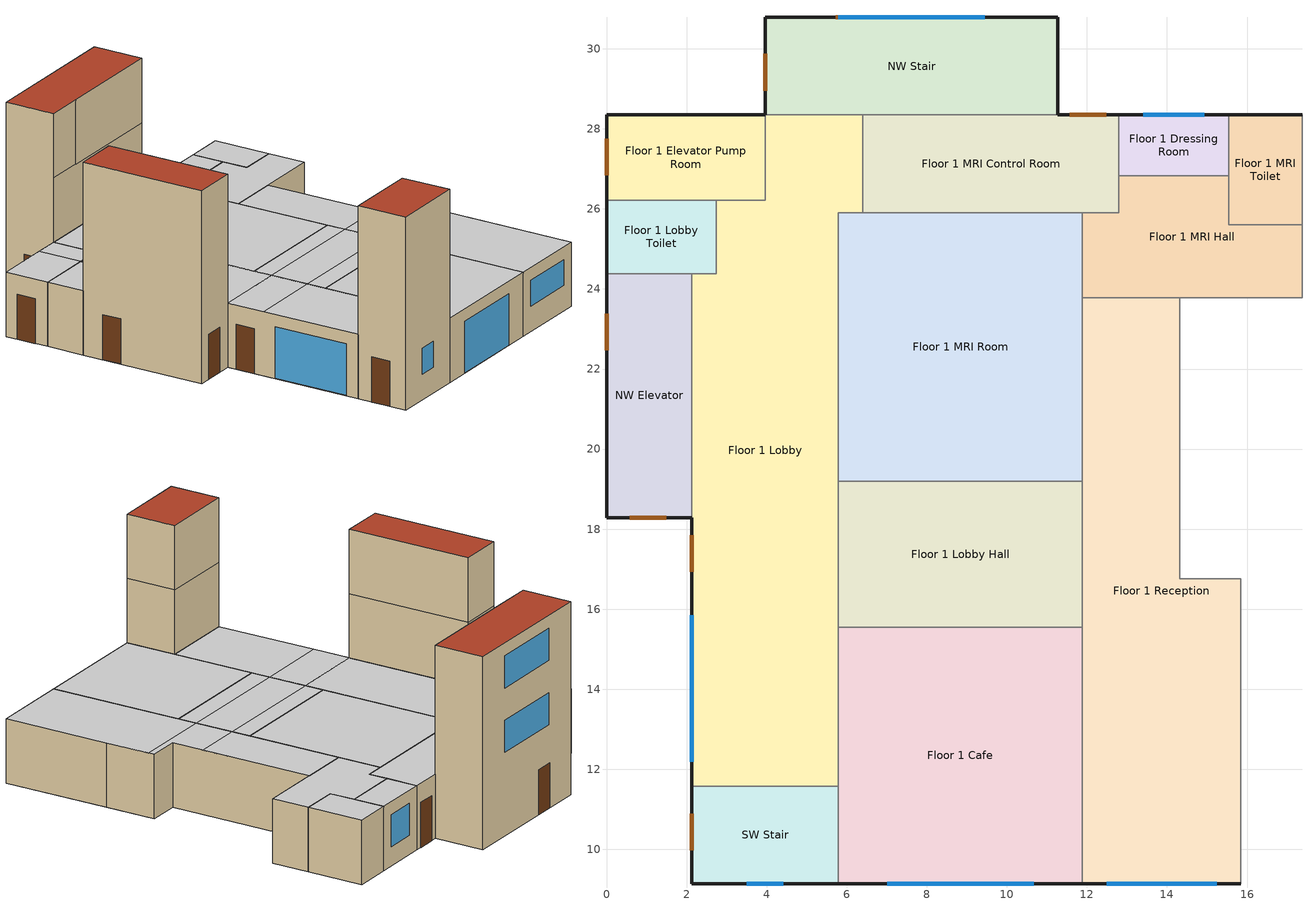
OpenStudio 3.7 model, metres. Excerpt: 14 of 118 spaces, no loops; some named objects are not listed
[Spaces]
Floor 1 Lobby
 floor ground (Foundation F 126 Perim 671 Area 5779): 6.4,28.35 6.4,25.91 5.79,25.91 5.79,11.58 2.13,11.58 2.13,24.38 2.74,24.38 2.74,26.21 3.96,26.21 3.96,28.35 z0
 wall outside: 2.13,18.29 2.13,11.58 z0:3.05
 wall to SW Stair: 2.13,11.58 5.79,11.58 z0:3.05
 wall to Floor 1 MRI Room: 5.79,19.2 5.79,25.91 6.4,25.91 z0:3.05
 wall to Floor 1 Elevator Pump Room: 3.96,28.35 3.96,26.21 2.74,26.21 z0:3.05
 wall to Floor 1 Lobby Toilet: 2.74,26.21 2.74,24.38 2.13,24.38 z0:3.05
 wall to Floor 1 MRI Control Room: 6.4,25.91 6.4,28.35 z0:3.05
 wall to Floor 1 Cafe: 5.79,11.58 5.79,15.54 z0:3.05
 wall to Floor 1 Lobby Hall: 5.79,15.54 5.79,19.2 z0:3.05
 wall to NW Stair: 6.4,28.35 3.96,28.35 z0:3.05
 wall to NW Elevator: 2.13,24.38 2.13,18.29 z0:3.05
 window: 2.13,15.85 2.13,12.19 z0.03:2.46
 door: 2.13,17.85 2.13,16.93 z0:2.13
 ceiling to Floor 2 Work Hall: 5.79,16.46 5.79,18.29 2.13,18.29 2.13,16.46 z3.05
 ceiling to Floor 2 Work: 5.79,18.29 5.79,25.91 6.4,25.91 6.4,28.35 3.96,28.35 3.96,26.21 2.74,26.21 2.74,24.38 2.13,24.38 2.13,18.29 z3.05
 ceiling to Floor 2 Reception: 5.79,11.58 5.79,16.46 2.13,16.46 2.13,11.58 z3.05
SW Stair
 floor ground (Foundation F 126 Perim 61 Area 892): 5.79,11.58 5.79,9.14 2.13,9.14 2.13,11.58 z0
 wall outside: 2.13,11.58 2.13,9.14 5.79,9.14 z0:9.14
 wall to Floor 3 Undeveloped 2: 5.79,9.14 5.79,11.58 2.13,11.58 z6.1:9.14
 wall to Floor 1 Cafe: 5.79,9.14 5.79,11.58 z0:3.05
 wall to Floor 2 Reception: 5.79,9.14 5.79,11.58 2.13,11.58 z3.05:6.1
 window: 3.51,9.14 4.42,9.14 z1.22:2.44
 door: 2.13,10.89 2.13,9.97 z0:2.13
 roof outside: 5.79,9.14 5.79,11.58 2.13,11.58 2.13,9.14 z9.14
Floor 1 Lobby Hall
 floor ground (Foundation F 126 Perim 0 Area 223): 11.89,19.2 11.89,15.54 5.79,15.54 5.79,19.2 z0
 wall to Floor 1 MRI Room: 11.89,19.2 5.79,19.2 z0:3.05
 wall to Floor 1 Cafe: 5.79,15.54 11.89,15.54 z0:3.05
 wall to Floor 1 Reception: 11.89,15.54 11.89,19.2 z0:3.05
 ceiling to Floor 2 Work Hall: 11.89,16.46 11.89,18.29 5.79,18.29 5.79,16.46 z3.05
 ceiling to Floor 2 Work: 11.89,18.29 11.89,19.2 5.79,19.2 5.79,18.29 z3.05
 ceiling to Floor 2 Reception: 11.89,15.54 11.89,16.46 5.79,16.46 5.79,15.54 z3.05
Floor 1 MRI Hall
 floor ground (Foundation F 126 Perim 0 Area 1366): 15.54,26.82 15.54,25.6 17.37,25.6 17.37,23.77 11.89,23.77 11.89,25.91 12.8,25.91 12.8,26.82 z0
 wall to Floor 1 MRI Toilet: 17.37,25.6 15.54,25.6 15.54,26.82 z0:3.05
 wall to Floor 1 Dressing Room: 15.54,26.82 12.8,26.82 z0:3.05
 wall to Floor 1 Office: 14.33,23.77 17.37,23.77 z0:3.05
 wall to Floor 1 MRI Room: 11.89,25.91 11.89,23.77 z0:3.05
 wall to Floor 1 MRI Control Room: 12.8,26.82 12.8,25.91 11.89,25.91 z0:3.05
 wall to Floor 1 Reception: 11.89,23.77 14.33,23.77 z0:3.05
 wall to Floor 1 Procedure Room: 17.37,23.77 17.37,25.6 z0:3.05
 ceiling to Floor 2 Work: 17.37,23.77 17.37,25.6 15.54,25.6 15.54,26.82 12.8,26.82 12.8,25.91 11.89,25.91 11.89,23.77 z3.05
NW Elevator
 floor ground (Foundation F 126 Perim 823 Area 1301): 2.13,24.38 2.13,18.29 0,18.29 0,24.38 z0
 wall outside: 0,24.38 0,18.29 2.13,18.29 z0:9.14
 wall to Floor 3 Office Toilet: 2.13,24.38 0,24.38 z6.1:9.14
 wall to Floor 1 Lobby Toilet: 2.13,24.38 0,24.38 z0:3.05
 wall to Floor 3 Elevator Hall: 2.13,18.29 2.13,24.38 z6.1:9.14
 wall to Floor 2 Work Toilet: 2.13,24.38 0,24.38 z3.05:6.1
 wall to Floor 2 Work: 2.13,18.29 2.13,24.38 z3.05:6.1
 door: 0.58,18.29 1.5,18.29 / 0,23.38 0,22.47 z0:2.13
 roof outside: 2.13,18.29 2.13,24.38 0,24.38 0,18.29 z9.14
Floor 1 Reception
 floor ground (Foundation F 126 Perim 396 Area 4729): 14.33,23.77 14.33,16.76 15.85,16.76 15.85,9.14 11.89,9.14 11.89,23.77 z0
 wall outside: 11.89,9.14 15.85,9.14 z0:3.05
 wall to Floor 1 Cafe: 11.89,15.54 11.89,9.14 z0:3.05
 wall to Floor 1 Reception Hall: 15.85,14.33 15.85,16.76 z0:3.05
 wall to Floor 1 Office: 15.85,16.76 14.33,16.76 14.33,23.77 z0:3.05
 wall to Floor 1 MRI Room: 11.89,23.77 11.89,19.2 z0:3.05
 wall to Floor 1 Scheduling: 15.85,9.14 15.85,14.33 z0:3.05
 window: 12.5,9.14 15.24,9.14 z1.22:2.44
 ceiling to Floor 2 Work Hall: 15.85,16.46 15.85,16.76 14.33,16.76 14.33,18.29 11.89,18.29 11.89,16.46 z3.05
 ceiling to Floor 2 Reception: 15.85,9.14 15.85,16.46 11.89,16.46 11.89,9.14 z3.05
 ceiling to Floor 2 Work: 14.33,18.29 14.33,23.77 11.89,23.77 11.89,18.29 z3.05
NW Stair
 floor ground (Foundation F 126 Perim 1219 Area 1784): 11.28,30.78 11.28,28.35 3.96,28.35 3.96,30.78 z0
 wall outside: 11.28,28.35 11.28,30.78 3.96,30.78 3.96,28.35 z0:9.14
 wall to Floor 3 Office: 5.79,28.35 11.28,28.35 z6.1:9.14
 wall to Floor 1 MRI Control Room: 6.4,28.35 11.28,28.35 z0:3.05
 wall to Floor 2 Work: 3.96,28.35 11.28,28.35 z3.05:6.1
 wall to Floor 3 Elevator Hall: 3.96,28.35 5.79,28.35 z6.1:9.14
 window: 9.45,30.78 5.79,30.78 z3.96:5.49; 9.45,30.78 5.79,30.78 z7.01:8.53
 door: 3.96,29.87 3.96,28.96 / 6.64,30.78 5.72,30.78 z0:2.13
 roof outside: 11.28,28.35 11.28,30.78 3.96,30.78 3.96,28.35 z9.14
Floor 1 MRI Room
 floor ground (Foundation F 126 Perim 0 Area 4088): 11.89,25.91 11.89,19.2 5.79,19.2 5.79,25.91 z0
 wall to Floor 1 MRI Control Room: 11.89,25.91 6.4,25.91 z0:3.05
 ceiling to Floor 2 Work: 11.89,19.2 11.89,25.91 5.79,25.91 5.79,19.2 z3.05
Floor 1 Cafe
 floor ground (Foundation F 126 Perim 61 Area 3902): 11.89,15.54 11.89,9.14 5.79,9.14 5.79,15.54 z0
 wall outside: 5.79,9.14 11.89,9.14 z0:3.05
 window: 7.01,9.14 10.67,9.14 z0.03:2.46
 ceiling to Floor 2 Reception: 11.89,9.14 11.89,15.54 5.79,15.54 5.79,9.14 z3.05
Floor 1 Dressing Room
 floor ground (Foundation F 126 Perim 274 Area 418): 15.54,28.35 15.54,26.82 12.8,26.82 12.8,28.35 z0
 wall outside: 15.54,28.35 12.8,28.35 z0:3.05
 wall to Floor 1 MRI Toilet: 15.54,26.82 15.54,28.35 z0:3.05
 wall to Floor 1 MRI Control Room: 12.8,28.35 12.8,26.82 z0:3.05
 window: 14.94,28.35 13.41,28.35 z0.91:2.44
 ceiling to Floor 2 Work: 15.54,26.82 15.54,28.35 12.8,28.35 12.8,26.82 z3.05
Floor 1 Elevator Pump Room
 floor ground (Foundation F 126 Perim 61 Area 845): 3.96,28.35 3.96,26.21 0,26.21 0,28.35 z0
 wall outside: 3.96,28.35 0,28.35 0,26.21 z0:3.05
 wall to Floor 1 Lobby Toilet: 0,26.21 2.74,26.21 z0:3.05
 door: 0,27.76 0,26.84 z0:2.13
 ceiling to Floor 2 Work: 3.96,26.21 3.96,28.35 2.74,28.35 2.74,26.21 z3.05
 ceiling to Floor 2 Janitor: 2.74,26.21 2.74,28.35 0,28.35 0,26.21 z3.05
Floor 1 Lobby Toilet
 floor ground (Foundation F 126 Perim 183 Area 502): 2.74,26.21 2.74,24.38 0,24.38 0,26.21 z0
 wall outside: 0,26.21 0,24.38 z0:3.05
 ceiling to Floor 2 Work Toilet: 2.74,24.38 2.74,26.21 0,26.21 0,24.38 z3.05
Floor 1 MRI Control Room
 floor ground (Foundation F 126 Perim 152 Area 1561): 12.8,28.35 12.8,25.91 6.4,25.91 6.4,28.35 z0
 wall outside: 12.8,28.35 11.28,28.35 z0:3.05
 door: 12.48,28.35 11.57,28.35 z0:2.13
 ceiling to Floor 2 Work: 12.8,25.91 12.8,28.35 6.4,28.35 6.4,25.91 z3.05
Floor 1 MRI Toilet
 floor ground (Foundation F 126 Perim 183 Area 502): 17.37,28.35 17.37,25.6 15.54,25.6 15.54,28.35 z0
 wall outside: 17.37,28.35 15.54,28.35 z0:3.05
 wall to Floor 1 Procedure Room: 17.37,25.6 17.37,28.35 z0:3.05
 ceiling to Floor 2 Work: 17.37,25.6 17.37,28.35 15.54,28.35 15.54,25.6 z3.05
[Site]
Atlanta-Hartsfield Jackson Intl AP_GA_USA: Latitude {deg}=33.63; Longitude {deg}=-84.43; Time Zone {hr}=-5; Elevation {m}=308; Terrain=City
[Building]
-Outpatient-ASHRAE 169-2013-3A created: 2026-01-24 15:13:09 -0500: North Axis {deg}=0; Default Construction Set=90.1-2013 - Outpatient - ASHRAE 169-2013-3A; Standards Number of Stories=3; Standards Number of Above Ground Stories=3; Standards Building Type=Outpatient
[ClimateZones]
Climate Zone Institution Name 1=ASHRAE; Climate Zone Document Name 1=ANSI/ASHRAE Standard 169; Climate Zone Document Year 1=2006; Climate Zone Value 1=3A
[Site:WaterMainsTemperature]
Calculation Method=Correlation; Annual Average Outdoor Air Temperature {C}=16.6; Maximum Difference In Monthly Average Outdoor Air Temperatures {deltaC}=22.5
[SizingPeriod:DesignDay] Barometric Pressure {Pa}=97621; Rain Indicator=No; Snow Indicator=No; Day of Month=21; Daylight Saving Time Indicator=No; Humidity Condition Type=Wetbulb; Dry-Bulb Temperature Range Modifier Type=DefaultMultipliers
Name | Maximum Dry-Bulb Temperature {C} | Daily Dry-Bulb Temperature Range {deltaC} | Wind Speed {m/s} | Wind Direction {deg} | Month | Day Type | Wetbulb or DewPoint at Maximum Dry-Bulb {C} | Solar Model Indicator | ASHRAE Clear Sky Optical Depth for Beam Irradiance | ASHRAE Clear Sky Optical Depth for Diffuse Irradiance | Sky Clearness
Atlanta-Hartsfield.Jackson.Intl.AP_GA_USA Ann Clg .4% Condns DB=>MWB | 34.4 | 9.5 | 4 | 300 | 7 | SummerDesignDay | 23.5 | ASHRAETau | 0.556 | 1.779
Atlanta-Hartsfield.Jackson.Intl.AP_GA_USA Ann Htg 99.6% Condns DB | -6.3 | 0 | 5.3 | 320 | 1 | WinterDesignDay | -6.3 | ASHRAEClearSky |  |  | 0
[Site:GroundTemperature:FCfactorMethod]
January Ground Temperature {C}=16; February Ground Temperature {C}=11.9; March Ground Temperature {C}=7.7; April Ground Temperature {C}=4; May Ground Temperature {C}=7.9; June Ground Temperature {C}=13.8; July Ground Temperature {C}=17.2; August Ground Temperature {C}=20.8; September Ground Temperature {C}=24.8; October Ground Temperature {C}=26.1; November Ground Temperature {C}=26.5; December Ground Temperature {C}=22.5
[Material:NoMass] Thermal Absorptance=0.9; Solar Absorptance=0.7
Name | Roughness | Thermal Resistance {m2-K/W} | Visible Absorptance
CP02 CARPET PAD | VeryRough | 0.21648 | 0.8
Typical Insulation R-10.94 | Smooth | 1.92744 | 0.7
Typical Carpet Pad | Smooth | 0.21648 | 0.8
Typical Insulation R-10.81 | Smooth | 1.90342 | 0.7
Typical Insulation R-24.52 | Smooth | 4.31889 | 0.7
Typical Insulation R-0.58 | Smooth | 0.101875 | 0.7
Typical Insulation R-1.15 | Smooth | 0.202527 | 0.7
[Material]
Name | Roughness | Thickness {m} | Conductivity {W/m-K} | Density {kg/m3} | Specific Heat {J/kg-K} | Thermal Absorptance | Solar Absorptance | Visible Absorptance
100mm Normalweight concrete floor | MediumSmooth | 0.1016 | 2.31 | 2322 | 832
G01 13mm gypsum board | Smooth | 0.0127 | 0.16 | 800 | 1090 | 0.9 | 0.7 | 0.5
4 in. Normalweight Concrete Floor | MediumRough | 0.1016 | 2.31 | 2322 | 832 | 0.9 | 0.7 | 0.7
25mm Stucco | Smooth | 0.0254 | 0.72 | 1856 | 840 | 0.9 | 0.7 | 0.7
5/8 in. Gypsum Board | MediumSmooth | 0.0159 | 0.16 | 800 | 1090 | 0.9 | 0.7 | 0.7
Roof Membrane - Highly Reflective | VeryRough | 0.0095 | 0.16 | 1121.29 | 1460 | 0.75 | 0.45 | 0.7
Metal Roof Surface; F08 Metal surface | Smooth | 0.0008 | 45.28 | 7824 | 500 | 0.9 | 0.7 | 0.7
8 in. Normalweight Concrete Floor | MediumRough | 0.2032 | 2.31 | 2322 | 832 | 0.9 | 0.7 | 0.7
8 in. Concrete Block Basement Wall | MediumRough | 0.2032 | 1.326 | 1842 | 912 | 0.9 | 0.7 | 0.7
G05 25mm wood | MediumSmooth | 0.0254 | 0.15 | 608 | 1630 | 0.9 | 0.5 | 0.5
Std Wood 6inch | MediumSmooth | 0.15 | 0.12 | 540 | 1210 | 0.9 | 0.7 | 0.7
[Construction:FfactorGroundFloor] F-Factor {W/m-K}=1.26344
Name | Area {m2} | PerimeterExposed {m}
Foundation F 126 Perim 274 Area 418 | 4.18064 | 2.7432
Foundation F 126 Perim 152 Area 1561 | 15.6077 | 1.524
Foundation F 126 Perim 0 Area 4088 | 40.8773 | 0
Foundation F 126 Perim 61 Area 845 | 8.45418 | 6.096
Foundation F 126 Perim 183 Area 502 | 5.01676 | 1.8288
Foundation F 126 Perim 396 Area 4729 | 47.2876 | 3.9624
Foundation F 126 Perim 671 Area 5779 | 57.7857 | 6.7056
Foundation F 126 Perim 61 Area 892 | 8.91869 | 6.096
Foundation F 126 Perim 823 Area 1301 | 13.0064 | 8.2296
Foundation F 126 Perim 1219 Area 1784 | 17.8374 | 12.192
Foundation F 126 Perim 0 Area 223 | 22.2967 | 0
Foundation F 126 Perim 61 Area 3902 | 39.0193 | 6.096
Foundation F 126 Perim 0 Area 1366 | 13.6567 | 0
[DefaultConstructionSet]
90.1-2013 - Outpatient - ASHRAE 169-2013-3A: Default Exterior Surface Constructions=Default Surface Constructions 1; Default Interior Surface Constructions=Default Surface Constructions 2; Default Ground Contact Surface Constructions=Default Surface Constructions 3; Default Exterior SubSurface Constructions=Default Sub Surface Constructions 1; Default Interior SubSurface Constructions=Default Sub Surface Constructions 2; Interior Partition Construction=Typical Interior Partition
[DefaultSurfaceConstructions]
Name | Floor Construction | Wall Construction | Roof Ceiling Construction
Default Surface Constructions 1 | Typical Insulated Exterior Mass Floor R-13.51 | Typical Insulated Steel Framed Exterior Wall R-12.99 | Typical IEAD Roof - Highly Reflective R-25.64
Default Surface Constructions 2 | Typical Interior Floor | Typical Interior Wall | Typical Interior Ceiling
Default Surface Constructions 3 | Typical Insulated Carpeted 8in Slab Floor | Typical Insulated Basement Mass Wall
[Construction]
Typical Insulated Exterior Mass Floor R-13.51: Typical Insulation R-10.94, 4 in. Normalweight Concrete Floor, Typical Carpet Pad
Typical Insulated Steel Framed Exterior Wall R-12.99: 25mm Stucco, 5/8 in. Gypsum Board, Typical Insulation R-10.81, 5/8 in. Gypsum Board
Typical IEAD Roof - Highly Reflective R-25.64: Roof Membrane - Highly Reflective, Typical Insulation R-24.52, Metal Roof Surface
Typical Interior Floor: 100mm Normalweight concrete floor, CP02 CARPET PAD
Typical Interior Wall: G01 13mm gypsum board, G01 13mm gypsum board
Typical Interior Ceiling: CP02 CARPET PAD, 100mm Normalweight concrete floor
Typical Insulated Carpeted 8in Slab Floor: 8 in. Normalweight Concrete Floor, Typical Carpet Pad
Typical Insulated Basement Mass Wall: 8 in. Concrete Block Basement Wall
U 0.55 SHGC 0.25: Glass_2175_LayerAvg, Gap_1_W_0_0032, Glass_2022F_LayerAvg
Typical Insulated Metal Door R-1.43: F08 Metal surface, Typical Insulation R-0.58
U 0.60 SHGC 0.25 Dbl 2.5mm air: Glass_2175_LayerAvg, Gap_1_W_0_0025, Glass_2022F_LayerAvg
Typical Overhead Door R-2.0: Typical Insulation R-1.15
Window_U_0.55_SHGC_0.35_Skylight_Frame_Width_0.709_in: Glass_2052_LayerAvg, Gap_1_W_0_0038, Glass_2027F_LayerAvg
Typical Interior Window: Clear 3mm
Typical Interior Door; Typical Interior Partition: G05 25mm wood
InteriorFurnishings: Std Wood 6inch
[DefaultSubSurfaceConstructions]
Name | Fixed Window Construction | Operable Window Construction | Door Construction | Glass Door Construction | Overhead Door Construction | Skylight Construction | Tubular Daylight Dome Construction | Tubular Daylight Diffuser Construction
Default Sub Surface Constructions 1 | U 0.55 SHGC 0.25 | U 0.55 SHGC 0.25 | Typical Insulated Metal Door R-1.43 | U 0.60 SHGC 0.25 Dbl 2.5mm air | Typical Overhead Door R-2.0 | Window_U_0.55_SHGC_0.35_Skylight_Frame_Width_0.709_in | Typical Interior Window | Typical Interior Window
Default Sub Surface Constructions 2 | Typical Interior Window | Typical Interior Window | Typical Interior Door
[WindowMaterial:Glazing] Optical Data Type=SpectralAverage; Infrared Transmittance at Normal Incidence=0; Back Side Infrared Hemispherical Emissivity=0.84; Dirt Correction Factor for Solar and Visible Transmittance=1; Solar Diffusing=No
Name | Thickness {m} | Solar Transmittance at Normal Incidence | Front Side Solar Reflectance at Normal Incidence | Back Side Solar Reflectance at Normal Incidence | Visible Transmittance at Normal Incidence | Front Side Visible Reflectance at Normal Incidence | Back Side Visible Reflectance at Normal Incidence | Front Side Infrared Hemispherical Emissivity | Conductivity {W/m-K}
Glass_2175_LayerAvg | 0.0086 | 0.167758 | 0.217606 | 0.437978 | 0.416044 | 0.078729 | 0.10654 | 0.84 | 1
Glass_2022F_LayerAvg | 0.0039 | 0.355897 | 0.394095 | 0.265645 | 0.677694 | 0.042734 | 0.05547 | 0.046 | 1
Glass_2052_LayerAvg | 0.00837 | 0.507767 | 0.054228 | 0.0544931 | 0.586833 | 0.05805 | 0.058397 | 0.84 | 1
Glass_2027F_LayerAvg | 0.004 | 0.369744 | 0.470069 | 0.340935 | 0.765222 | 0.0546 | 0.073741 | 0.03675 | 1
Clear 3mm | 0.003 | 0.837 | 0.075 | 0.075 | 0.898 | 0.081 | 0.081 | 0.84 | 0.9
[WindowMaterial:Gas] Gas Type=Air
Name | Thickness {m}
Gap_1_W_0_0032 | 0.0032
Gap_1_W_0_0025 | 0.0025
Gap_1_W_0_0038 | 0.0038
[Space] Building Story=Building Story 1; Part of Total Floor Area=Yes
Name | Space Type | Thermal Zone | Design Specification Outdoor Air Object
Floor 1 Lobby | Outpatient Lobby | Floor 1 Lobby ZN | Outpatient Lobby Ventilation to per-area
SW Stair | Outpatient Stair | SW Stair ZN
Floor 1 Lobby Hall | Outpatient Hall | Floor 1 Lobby Hall ZN | Outpatient Hall Ventilation to per-area
Floor 1 Cafe | Outpatient Cafe | Floor 1 Cafe ZN | Outpatient Cafe Ventilation to per-area
Floor 1 Lobby Toilet | Outpatient Toilet | Floor 1 Lobby Toilet ZN | Outpatient Toilet Ventilation to per-area
Floor 1 MRI Hall | Outpatient Hall | Floor 1 MRI Hall ZN | Outpatient Hall Ventilation to per-area
NW Elevator | Outpatient Stair | NW Elevator ZN
Floor 1 MRI Toilet | Outpatient Toilet | Floor 1 MRI Toilet ZN | Outpatient Toilet Ventilation to per-area
Floor 1 Reception | Outpatient Reception | Floor 1 Reception ZN
NW Stair | Outpatient Stair | NW Stair ZN
Floor 1 Elevator Pump Room | Outpatient ElevatorPumpRoom | Floor 1 Elevator Pump Room ZN | Outpatient ElevatorPumpRoom Ventilation to per-area
Floor 1 MRI Room | Outpatient MRI | Floor 1 MRI Room ZN | Outpatient MRI Ventilation to per-area
Floor 1 MRI Control Room | Outpatient MRI_Control | Floor 1 MRI Control Room ZN | Outpatient MRI_Control Ventilation to per-area
Floor 1 Dressing Room | Outpatient DressingRoom | Floor 1 Dressing Room ZN | Outpatient DressingRoom Ventilation to per-area
[BuildingStory]
Building Story 1: Nominal Z Coordinate {m}=0
[SpaceType] Standards Building Type=Outpatient
Name | Default Schedule Set | Design Specification Outdoor Air Object | Standards Space Type
Outpatient Cafe | Outpatient Cafe Schedule Set | Outpatient Cafe Ventilation | Cafe
Outpatient DressingRoom | Outpatient DressingRoom Schedule Set | Outpatient DressingRoom Ventilation | DressingRoom
Outpatient ElevatorPumpRoom | Outpatient ElevatorPumpRoom Schedule Set | Outpatient ElevatorPumpRoom Ventilation | ElevatorPumpRoom
Outpatient Hall | Outpatient Hall Schedule Set | Outpatient Hall Ventilation | Hall
Outpatient Lobby | Outpatient Lobby Schedule Set | Outpatient Lobby Ventilation | Lobby
Outpatient MRI | Outpatient MRI Schedule Set | Outpatient MRI Ventilation | MRI
Outpatient MRI_Control | Outpatient MRI_Control Schedule Set | Outpatient MRI_Control Ventilation | MRI_Control
Outpatient Stair | Outpatient Stair Schedule Set | Outpatient Stair Ventilation | Stair
Outpatient Toilet | Outpatient Toilet Schedule Set | Outpatient Toilet Ventilation | Toilet
Outpatient Reception | Outpatient Reception Schedule Set | Outpatient Reception Ventilation | Reception
[People:Definition] Number of People Calculation Method=People/Area; Fraction Radiant=0.3
Name | People per Space Floor Area {person/m2}
Outpatient Cafe People Definition | 1.07521
Outpatient DressingRoom People Definition | 0.0538196
Outpatient Lobby People Definition | 0.107639
Outpatient MRI People Definition; Outpatient MRI_Control People Definition | 0.215493
Outpatient Reception People Definition | 0.322594
[People] Work Efficiency Schedule=Work Efficiency Schedule; Clothing Insulation Schedule=Clothing Schedule; Air Velocity Schedule=Air Velocity Schedule; Multiplier=1
Name | People Definition | Space or SpaceType
Outpatient Cafe People | Outpatient Cafe People Definition | Outpatient Cafe
Outpatient DressingRoom People | Outpatient DressingRoom People Definition | Outpatient DressingRoom
Outpatient Lobby People | Outpatient Lobby People Definition | Outpatient Lobby
Outpatient MRI People | Outpatient MRI People Definition | Outpatient MRI
Outpatient MRI_Control People | Outpatient MRI_Control People Definition | Outpatient MRI_Control
Outpatient Reception People | Outpatient Reception People Definition | Outpatient Reception
[Lights:Definition] Design Level Calculation Method=Watts/Area; Fraction Radiant=0.7; Fraction Visible=0.2; Return Air Fraction=0
Name | Watts per Space Floor Area {W/m2}
Outpatient Cafe Lights Definition | 6.99654
Outpatient DressingRoom Lights Definition | 11.9479
Outpatient ElevatorPumpRoom Lights Definition | 4.52084
Outpatient Hall Lights Definition; Outpatient Stair Lights Definition | 10.6563
Outpatient Lobby Lights Definition; Outpatient Reception Lights Definition | 9.68752
Outpatient MRI Lights Definition; Outpatient MRI_Control Lights Definition | 16.2535
Outpatient Toilet Lights Definition | 10.5486
[Lights] Fraction Replaceable=1
Name | Lights Definition | Space or SpaceType
Outpatient Cafe Lights | Outpatient Cafe Lights Definition | Outpatient Cafe
Outpatient DressingRoom Lights | Outpatient DressingRoom Lights Definition | Outpatient DressingRoom
Outpatient ElevatorPumpRoom Lights | Outpatient ElevatorPumpRoom Lights Definition | Outpatient ElevatorPumpRoom
Outpatient Hall Lights | Outpatient Hall Lights Definition | Outpatient Hall
Outpatient Lobby Lights | Outpatient Lobby Lights Definition | Outpatient Lobby
Outpatient MRI Lights | Outpatient MRI Lights Definition | Outpatient MRI
Outpatient MRI_Control Lights | Outpatient MRI_Control Lights Definition | Outpatient MRI_Control
Outpatient Reception Lights | Outpatient Reception Lights Definition | Outpatient Reception
Outpatient Stair Lights | Outpatient Stair Lights Definition | Outpatient Stair
Outpatient Toilet Lights | Outpatient Toilet Lights Definition | Outpatient Toilet
[ElectricEquipment:Definition] Fraction Latent=0
Name | Design Level Calculation Method | Watts per Space Floor Area {W/m2} | Fraction Radiant | Fraction Lost | Design Level {W}
Outpatient Cafe Elec Equip Definition | Watts/Area | 10.7639 | 0.5 | 0
Outpatient DressingRoom Elec Equip Definition; Outpatient Lobby Elec Equip Definition; Outpatient Reception Elec Equip Definition | Watts/Area | 11.8403 | 0.5 | 0
Outpatient ElevatorPumpRoom Elec Equip Definition | Watts/Area | 22.6042 | 0.1 | 0.9
Outpatient Hall Elec Equip Definition; Outpatient Stair Elec Equip Definition; Outpatient Toilet Elec Equip Definition | Watts/Area | 4.30556 | 0.5 | 0
Outpatient MRI Elec Equip Definition; Outpatient MRI_Control Elec Equip Definition | Watts/Area | 107.639 | 0.5 | 0
Elevator Pump Room Electric Equipment Definition | EquipmentLevel |  | 0.1 | 0.9 | 48165
Elevator Pump Room Electric Equipment Definition2 | EquipmentLevel |  | 0.1 | 0.9 | 188
[ElectricEquipment]
Name | Electric Equipment Definition | Space or SpaceType | Schedule
Outpatient Cafe Elec Equip | Outpatient Cafe Elec Equip Definition | Outpatient Cafe
Outpatient DressingRoom Elec Equip | Outpatient DressingRoom Elec Equip Definition | Outpatient DressingRoom
Outpatient ElevatorPumpRoom Elec Equip | Outpatient ElevatorPumpRoom Elec Equip Definition | Outpatient ElevatorPumpRoom
Outpatient Hall Elec Equip | Outpatient Hall Elec Equip Definition | Outpatient Hall
Outpatient Lobby Elec Equip | Outpatient Lobby Elec Equip Definition | Outpatient Lobby
Outpatient MRI Elec Equip | Outpatient MRI Elec Equip Definition | Outpatient MRI
Outpatient MRI_Control Elec Equip | Outpatient MRI_Control Elec Equip Definition | Outpatient MRI_Control
Outpatient Reception Elec Equip | Outpatient Reception Elec Equip Definition | Outpatient Reception
Outpatient Stair Elec Equip | Outpatient Stair Elec Equip Definition | Outpatient Stair
Outpatient Toilet Elec Equip | Outpatient Toilet Elec Equip Definition | Outpatient Toilet
Elevator Pump Room Elevator Equipment | Elevator Pump Room Electric Equipment Definition | Floor 1 Elevator Pump Room | OutPatientHealthCare BLDG_ELEVATORS
Elevator Lights Fan | Elevator Pump Room Electric Equipment Definition2 | Floor 1 Elevator Pump Room | OutPatientHealthCare ELEV_LIGHT_FAN_SCH_ADD_DF
[DesignSpecification:OutdoorAir]
Name | Outdoor Air Method | Outdoor Air Flow per Person {m3/s-person} | Outdoor Air Flow per Floor Area {m3/s-m2} | Outdoor Air Flow Air Changes per Hour {1/hr} | Outdoor Air Flow Rate {m3/s}
Outpatient Cafe Ventilation | Sum | 0.00353961 | 0.0009144
Outpatient DressingRoom Ventilation; Outpatient Lobby Ventilation; Outpatient Reception Ventilation | Sum | 0.00235974 | 0.0003048
Outpatient ElevatorPumpRoom Ventilation; Outpatient Toilet Ventilation |  | 0 | 0 | 0
Outpatient Hall Ventilation; Outpatient Stair Ventilation | Sum |  | 0.0003048
Outpatient MRI Ventilation; Outpatient MRI_Control Ventilation | Sum |  | 0.001524
Outpatient Cafe Ventilation to per-area | Sum | 0 | 0.00472021 | 0 | 0
Outpatient DressingRoom Ventilation to per-area | Sum | 0 | 0.0004318 | 0 | 0
Outpatient ElevatorPumpRoom Ventilation to per-area; Outpatient Toilet Ventilation to per-area | Sum | 0 | 0 | 0 | 0
Outpatient Hall Ventilation to per-area | Sum | 0 | 0.0003048 | 0 | 0
Outpatient Lobby Ventilation to per-area | Sum | 0 | 0.0005588 | 0 | 0
Outpatient MRI_Control Ventilation to per-area; Outpatient MRI Ventilation to per-area | Sum | 0 | 0.001524 | 0 | 0
[DefaultScheduleSet] Number of People Schedule=OutPatientHealthCare BLDG_OCC_SCH; People Activity Level Schedule=OutPatientHealthCare ACTIVITY_SCH; Infiltration Schedule=OutPatientHealthCare INFIL_SCH
Name | Lighting Schedule | Electric Equipment Schedule
Outpatient Cafe Schedule Set; Outpatient DressingRoom Schedule Set; Outpatient MRI Schedule Set; Outpatient MRI_Control Schedule Set; Outpatient Reception Schedule Set; Outpatient Toilet Schedule Set | OutPatientHealthCare BLDG_LIGHT_SCH | OutPatientHealthCare BLDG_EQUIP_SCH_2013
Outpatient ElevatorPumpRoom Schedule Set | OutPatientHealthCare BLDG_LIGHT_STORAGE_SCH | OutPatientHealthCare ELEV_LIGHT_FAN_SCH_ADD_DF
Outpatient Hall Schedule Set | OutPatientHealthCare BLDG_LIGHT_CORRIDOR_SCH | OutPatientHealthCare BLDG_EQUIP_SCH_2013
Outpatient Lobby Schedule Set | OutPatientHealthCare BLDG_LIGHT_SCH | OutPatientHealthCare BLDG_EQUIP_SCH_BASE
Outpatient Stair Schedule Set | OutPatientHealthCare BLDG_LIGHT_CORRIDOR_SCH | OutPatientHealthCare BLDG_EQUIP_SCH_BASE
[ThermostatSetpoint:DualSetpoint] Heating Setpoint Temperature Schedule=OutPatientHealthCare HTGSETP_SCH_YES_OPTIMUM; Cooling Setpoint Temperature Schedule=OutPatientHealthCare CLGSETP_SCH_YES_OPTIMUM
Outpatient Cafe Thermostat 1; Outpatient DressingRoom Thermostat 1; Outpatient ElevatorPumpRoom Thermostat 1; Outpatient Lobby Thermostat 1; Outpatient Hall Thermostat 2; Outpatient Toilet Thermostat 1; Outpatient MRI_Control Thermostat 1; Outpatient Hall Thermostat 4; Outpatient MRI Thermostat 1; Outpatient Toilet Thermostat 2; Outpatient Reception Thermostat 1; Outpatient Stair Thermostat 2; Outpatient Stair Thermostat 3; Outpatient Stair Thermostat 4
[SpaceInfiltration:DesignFlowRate] Schedule=OutPatientHealthCare INFIL_SCH; Design Flow Rate Calculation Method=Flow/ExteriorArea; Constant Term Coefficient=0; Temperature Term Coefficient=0; Velocity Term Coefficient=0.224; Velocity Squared Term Coefficient=0
Name | Space or SpaceType | Flow per Exterior Surface Area {m3/s-m2}
Floor 1 Cafe Infiltration | Floor 1 Cafe | 0.000569573
Floor 1 Dressing Room Infiltration | Floor 1 Dressing Room | 0.000569573
Floor 1 Elevator Pump Room Infiltration | Floor 1 Elevator Pump Room | 0.000569573
Floor 1 Lobby Infiltration | Floor 1 Lobby | 0.000569573
Floor 1 Lobby Toilet Infiltration | Floor 1 Lobby Toilet | 0.000569573
Floor 1 MRI Control Room Infiltration | Floor 1 MRI Control Room | 0.000569573
Floor 1 MRI Toilet Infiltration | Floor 1 MRI Toilet | 0.000569573
Floor 1 Reception Infiltration | Floor 1 Reception | 0.000569573
NW Elevator Infiltration | NW Elevator | 0.000485636
NW Stair Infiltration | NW Stair | 0.000491012
SW Stair Infiltration | SW Stair | 0.000491012
[ThermalZone] Use Ideal Air Loads=No
Floor 1 Cafe ZN: Thermostat=Outpatient Cafe Thermostat 1
Floor 1 Dressing Room ZN: Thermostat=Outpatient DressingRoom Thermostat 1
Floor 1 Elevator Pump Room ZN: Thermostat=Outpatient ElevatorPumpRoom Thermostat 1
Floor 1 Lobby ZN: Thermostat=Outpatient Lobby Thermostat 1
Floor 1 Lobby Hall ZN: Thermostat=Outpatient Hall Thermostat 2
Floor 1 Lobby Toilet ZN: Thermostat=Outpatient Toilet Thermostat 1
Floor 1 MRI Control Room ZN: Thermostat=Outpatient MRI_Control Thermostat 1
Floor 1 MRI Hall ZN: Thermostat=Outpatient Hall Thermostat 4
Floor 1 MRI Room ZN: Thermostat=Outpatient MRI Thermostat 1
Floor 1 MRI Toilet ZN: Thermostat=Outpatient Toilet Thermostat 2
Floor 1 Reception ZN: Thermostat=Outpatient Reception Thermostat 1
NW Elevator ZN: Thermostat=Outpatient Stair Thermostat 2
NW Stair ZN: Thermostat=Outpatient Stair Thermostat 3; Primary Daylighting Control=NW Stair Daylt Sensor 1; Fraction of Zone Controlled by Primary Daylighting Control=0.999
SW Stair ZN: Thermostat=Outpatient Stair Thermostat 4
[AvailabilityManager:NightCycle] Applicability Schedule=Always On Discrete; Control Type=CycleOnAny; Thermostat Tolerance {deltaC}=1; Cycling Run Time {s}=1800
Availability Manager Night Cycle 1; Availability Manager Night Cycle 2
[InternalMass:Definition]
Internal Mass Definition 1: Construction=InteriorFurnishings; Design Level Calculation Method=SurfaceArea/Area; Surface Area per Space Floor Area=2
[InternalMass] Internal Mass Definition=Internal Mass Definition 1; Multiplier=1
Name | Space or SpaceType
Floor 1 Dressing Room Mass | Floor 1 Dressing Room
Floor 1 MRI Control Room Mass | Floor 1 MRI Control Room
Floor 1 MRI Room Mass | Floor 1 MRI Room
Floor 1 Elevator Pump Room Mass | Floor 1 Elevator Pump Room
Floor 1 Reception Mass | Floor 1 Reception
Floor 1 Lobby Toilet Mass | Floor 1 Lobby Toilet
Floor 1 Lobby Mass | Floor 1 Lobby
SW Stair Mass | SW Stair
NW Elevator Mass | NW Elevator
Floor 1 MRI Toilet Mass | Floor 1 MRI Toilet
NW Stair Mass | NW Stair
Floor 1 Lobby Hall Mass | Floor 1 Lobby Hall
Floor 1 Cafe Mass | Floor 1 Cafe
Floor 1 MRI Hall Mass | Floor 1 MRI Hall
[Exterior:Lights:Definition]
Name | Design Level {W}
Occ Sensing Exterior Lights Def | 8297.7
NonDimming Exterior Lights Def | 173.8
[Exterior:Lights] Control Option=AstronomicalClock
Name | Exterior Lights Definition | Schedule
Occ Sensing Exterior Lights Def | Occ Sensing Exterior Lights Def | OutPatientHealthCare Exterior_lighting_schedule_b
NonDimming Exterior Lights Def | NonDimming Exterior Lights Def | OutPatientHealthCare Exterior_lighting_schedule_a
[EnergyManagementSystem:Sensor] Output Variable or Output Meter Index Key=Environment; Output Variable or Output Meter=Site Outdoor Air Drybulb Temperature
OAT; OAT_1
[EnergyManagementSystem:Actuator] Actuated Component Type=Schedule:Year; Actuated Component Control Type=Schedule Value
Name | Actuated Component
PVAVOutpatientF1HtgSch0; PVAVOutpatientF1HtgSch1; PVAVOutpatientF2F3HtgSch0; PVAVOutpatientF2F3HtgSch1 | OutPatientHealthCare HTGSETP_SCH_YES_OPTIMUM
PVAVOutpatientF1ClgSch0; PVAVOutpatientF2F3ClgSch0 | OutPatientHealthCare CLGSETP_SCH_YES_OPTIMUM
PVAVOutpatientF1ClgSch1; PVAVOutpatientF2F3ClgSch1 | OutPatientHealthCare CLGSETP_SCH_NO_SETBACK
PVAVOutpatientF1HtgSch2 | OutPatientHealthCare OR_HTGSETP_SCH
PVAVOutpatientF1ClgSch2 | OutPatientHealthCare OR_CLGSETP_SCH
[EnergyManagementSystem:Program]
PVAVOutpatientF1OptimumStartProg0: IF DaylightSavings==0 && DayOfWeek>1 && Hour==5 && OAT<23.9 && OAT>1.7; SET PVAVOutpatientF1ClgSch0 = 29.4; SET PVAVOutpatientF1HtgSch0 = 15.6; ELSEIF DaylightSavings==0 && DayOfWeek==1 && Hour==7 && OAT<23.9 && OAT>1.7; SET PVAVOutpatientF1ClgSch0 = 29.4; SET PVAVOutpatientF1HtgSch0 = 15.6; ELSEIF DaylightSavings==1 && DayOfWeek>1 && Hour==4 && OAT<23.9 && OAT>1.7; SET PVAVOutpatientF1ClgSch0 = 29.4; SET PVAVOutpatientF1HtgSch0 = 15.6; ELSEIF DaylightSavings==1 && DayOfWeek==1 && Hour==6 && OAT<23.9 && OAT>1.7; SET PVAVOutpatientF1ClgSch0 = 29.4; SET PVAVOutpatientF1HtgSch0 = 15.6; ELSE; SET PVAVOutpatientF1ClgSch0 = NULL; SET PVAVOutpatientF1HtgSch0 = NULL; ENDIF
PVAVOutpatientF1OptimumStartProg1: IF DaylightSavings==0 && DayOfWeek>1 && Hour==5 && OAT<23.9 && OAT>1.7; SET PVAVOutpatientF1ClgSch1 = 29.4; SET PVAVOutpatientF1HtgSch1 = 15.6; ELSEIF DaylightSavings==0 && DayOfWeek==1 && Hour==7 && OAT<23.9 && OAT>1.7; SET PVAVOutpatientF1ClgSch1 = 29.4; SET PVAVOutpatientF1HtgSch1 = 15.6; ELSEIF DaylightSavings==1 && DayOfWeek>1 && Hour==4 && OAT<23.9 && OAT>1.7; SET PVAVOutpatientF1ClgSch1 = 29.4; SET PVAVOutpatientF1HtgSch1 = 15.6; ELSEIF DaylightSavings==1 && DayOfWeek==1 && Hour==6 && OAT<23.9 && OAT>1.7; SET PVAVOutpatientF1ClgSch1 = 29.4; SET PVAVOutpatientF1HtgSch1 = 15.6; ELSE; SET PVAVOutpatientF1ClgSch1 = NULL; SET PVAVOutpatientF1HtgSch1 = NULL; ENDIF
PVAVOutpatientF1OptimumStartProg2: IF DaylightSavings==0 && DayOfWeek>1 && Hour==5 && OAT<23.9 && OAT>1.7; SET PVAVOutpatientF1ClgSch2 = 29.4; SET PVAVOutpatientF1HtgSch2 = 15.6; ELSEIF DaylightSavings==0 && DayOfWeek==1 && Hour==7 && OAT<23.9 && OAT>1.7; SET PVAVOutpatientF1ClgSch2 = 29.4; SET PVAVOutpatientF1HtgSch2 = 15.6; ELSEIF DaylightSavings==1 && DayOfWeek>1 && Hour==4 && OAT<23.9 && OAT>1.7; SET PVAVOutpatientF1ClgSch2 = 29.4; SET PVAVOutpatientF1HtgSch2 = 15.6; ELSEIF DaylightSavings==1 && DayOfWeek==1 && Hour==6 && OAT<23.9 && OAT>1.7; SET PVAVOutpatientF1ClgSch2 = 29.4; SET PVAVOutpatientF1HtgSch2 = 15.6; ELSE; SET PVAVOutpatientF1ClgSch2 = NULL; SET PVAVOutpatientF1HtgSch2 = NULL; ENDIF
PVAVOutpatientF2F3OptimumStartProg0: IF DaylightSavings==0 && DayOfWeek>1 && Hour==5 && OAT_1<23.9 && OAT_1>1.7; SET PVAVOutpatientF2F3ClgSch0 = 29.4; SET PVAVOutpatientF2F3HtgSch0 = 15.6; ELSEIF DaylightSavings==0 && DayOfWeek==1 && Hour==7 && OAT_1<23.9 && OAT_1>1.7; SET PVAVOutpatientF2F3ClgSch0 = 29.4; SET PVAVOutpatientF2F3HtgSch0 = 15.6; ELSEIF DaylightSavings==1 && DayOfWeek>1 && Hour==4 && OAT_1<23.9 && OAT_1>1.7; SET PVAVOutpatientF2F3ClgSch0 = 29.4; SET PVAVOutpatientF2F3HtgSch0 = 15.6; ELSEIF DaylightSavings==1 && DayOfWeek==1 && Hour==6 && OAT_1<23.9 && OAT_1>1.7; SET PVAVOutpatientF2F3ClgSch0 = 29.4; SET PVAVOutpatientF2F3HtgSch0 = 15.6; ELSE; SET PVAVOutpatientF2F3ClgSch0 = NULL; SET PVAVOutpatientF2F3HtgSch0 = NULL; ENDIF
PVAVOutpatientF2F3OptimumStartProg1: IF DaylightSavings==0 && DayOfWeek>1 && Hour==5 && OAT_1<23.9 && OAT_1>1.7; SET PVAVOutpatientF2F3ClgSch1 = 29.4; SET PVAVOutpatientF2F3HtgSch1 = 15.6; ELSEIF DaylightSavings==0 && DayOfWeek==1 && Hour==7 && OAT_1<23.9 && OAT_1>1.7; SET PVAVOutpatientF2F3ClgSch1 = 29.4; SET PVAVOutpatientF2F3HtgSch1 = 15.6; ELSEIF DaylightSavings==1 && DayOfWeek>1 && Hour==4 && OAT_1<23.9 && OAT_1>1.7; SET PVAVOutpatientF2F3ClgSch1 = 29.4; SET PVAVOutpatientF2F3HtgSch1 = 15.6; ELSEIF DaylightSavings==1 && DayOfWeek==1 && Hour==6 && OAT_1<23.9 && OAT_1>1.7; SET PVAVOutpatientF2F3ClgSch1 = 29.4; SET PVAVOutpatientF2F3HtgSch1 = 15.6; ELSE; SET PVAVOutpatientF2F3ClgSch1 = NULL; SET PVAVOutpatientF2F3HtgSch1 = NULL; ENDIF
[EnergyManagementSystem:ProgramCallingManager]
PVAVOutpatientF1OptimumStartCallingManager0: BeginTimestepBeforePredictor; PVAVOutpatientF1OptimumStartProg0
PVAVOutpatientF1OptimumStartCallingManager1: BeginTimestepBeforePredictor; PVAVOutpatientF1OptimumStartProg1
PVAVOutpatientF1OptimumStartCallingManager2: BeginTimestepBeforePredictor; PVAVOutpatientF1OptimumStartProg2
[Daylighting:Control]
NW Stair Daylt Sensor 1: Space=NW Stair; Position X-Coordinate {m}=-5.1816; Position Y-Coordinate {m}=-3.1943; Position Z-Coordinate {m}=0.762; Illuminance Setpoint {lux}=375; Lighting Control Type=Stepped; Minimum Input Power Fraction for Continuous Dimming Control=0.3; Minimum Light Output Fraction for Continuous Dimming Control=0.2; Number of Stepped Control Steps=3; Probability Lighting will be Reset When Needed in Manual Stepped Control=1; Maximum Allowable Discomfort Glare Index=22
[Schedule:Ruleset]
Name | Default Day Schedule | Summer Design Day Schedule | Winter Design Day Schedule
Clothing Schedule | Clothing Schedule Default Winter Clothes
Air Velocity Schedule | Air Velocity Schedule Default
Work Efficiency Schedule | Work Efficiency Schedule Default
OutPatientHealthCare BLDG_OCC_SCH | OutPatientHealthCare BLDG_OCC_SCH Default | OutPatientHealthCare BLDG_OCC_SCH Summer Design Day | OutPatientHealthCare BLDG_OCC_SCH Winter Design Day
OutPatientHealthCare ACTIVITY_SCH | OutPatientHealthCare ACTIVITY_SCH Default | OutPatientHealthCare ACTIVITY_SCH Summer Design Day | OutPatientHealthCare ACTIVITY_SCH Winter Design Day
OutPatientHealthCare BLDG_LIGHT_SCH | OutPatientHealthCare BLDG_LIGHT_SCH Default | OutPatientHealthCare BLDG_LIGHT_SCH Summer Design Day | OutPatientHealthCare BLDG_LIGHT_SCH Winter Design Day
OutPatientHealthCare BLDG_EQUIP_SCH_2013 | OutPatientHealthCare BLDG_EQUIP_SCH_2013 Default | OutPatientHealthCare BLDG_EQUIP_SCH_2013 Summer Design Day | OutPatientHealthCare BLDG_EQUIP_SCH_2013 Winter Design Day
OutPatientHealthCare INFIL_SCH | OutPatientHealthCare INFIL_SCH Default | OutPatientHealthCare INFIL_SCH Summer Design Day | OutPatientHealthCare INFIL_SCH Winter Design Day
OutPatientHealthCare HTGSETP_SCH_YES_OPTIMUM | OutPatientHealthCare HTGSETP_SCH_YES_OPTIMUM Default | OutPatientHealthCare HTGSETP_SCH_YES_OPTIMUM Summer Design Day | OutPatientHealthCare HTGSETP_SCH_YES_OPTIMUM Winter Design Day
OutPatientHealthCare CLGSETP_SCH_YES_OPTIMUM | OutPatientHealthCare CLGSETP_SCH_YES_OPTIMUM Default | OutPatientHealthCare CLGSETP_SCH_YES_OPTIMUM Summer Design Day | OutPatientHealthCare CLGSETP_SCH_YES_OPTIMUM Winter Design Day
OutPatientHealthCare BLDG_EQUIP_SCH_BASE | OutPatientHealthCare BLDG_EQUIP_SCH_BASE Default | OutPatientHealthCare BLDG_EQUIP_SCH_BASE Summer Design Day | OutPatientHealthCare BLDG_EQUIP_SCH_BASE Winter Design Day
OutPatientHealthCare BLDG_LIGHT_STORAGE_SCH | OutPatientHealthCare BLDG_LIGHT_STORAGE_SCH Default | OutPatientHealthCare BLDG_LIGHT_STORAGE_SCH Summer Design Day | OutPatientHealthCare BLDG_LIGHT_STORAGE_SCH Winter Design Day
OutPatientHealthCare ELEV_LIGHT_FAN_SCH_ADD_DF | OutPatientHealthCare ELEV_LIGHT_FAN_SCH_ADD_DF Default | OutPatientHealthCare ELEV_LIGHT_FAN_SCH_ADD_DF Summer Design Day | OutPatientHealthCare ELEV_LIGHT_FAN_SCH_ADD_DF Winter Design Day
OutPatientHealthCare BLDG_LIGHT_CORRIDOR_SCH | OutPatientHealthCare BLDG_LIGHT_CORRIDOR_SCH Default | OutPatientHealthCare BLDG_LIGHT_CORRIDOR_SCH Summer Design Day | OutPatientHealthCare BLDG_LIGHT_CORRIDOR_SCH Winter Design Day
OutPatientHealthCare BLDG_ELEVATORS | OutPatientHealthCare BLDG_ELEVATORS Default | OutPatientHealthCare BLDG_ELEVATORS Summer Design Day | OutPatientHealthCare BLDG_ELEVATORS Winter Design Day
OutPatientHealthCare Exterior_lighting_schedule_b | OutPatientHealthCare Exterior_lighting_schedule_b Default | OutPatientHealthCare Exterior_lighting_schedule_b Summer Design Day | OutPatientHealthCare Exterior_lighting_schedule_b Winter Design Day
OutPatientHealthCare Exterior_lighting_schedule_a | OutPatientHealthCare Exterior_lighting_schedule_a Default | OutPatientHealthCare Exterior_lighting_schedule_a Summer Design Day | OutPatientHealthCare Exterior_lighting_schedule_a Winter Design Day
[Schedule:Day]
Clothing Schedule Default Winter Clothes; OutPatientHealthCare INFIL_SCH Winter Design Day; OutPatientHealthCare INFIL_SCH Summer Design Day; OutPatientHealthCare ELEV_LIGHT_FAN_SCH_ADD_DF Summer Design Day; OutPatientHealthCare BLDG_ELEVATORS Summer Design Day: 24, 0, 1
Clothing Schedule Summer Clothes: 24, 0, 0.5
Air Velocity Schedule Default: 24, 0, 0.2
Work Efficiency Schedule Default: 24, 0, 0
OutPatientHealthCare BLDG_OCC_SCH Default: 8, 0, 0, 17, 0, 0.05, 24, 0, 0
OutPatientHealthCare BLDG_OCC_SCH Summer Design Day; OutPatientHealthCare BLDG_OCC_SCH SmrDsn|Wkdy Day: 4, 0, 0.05, 6, 0, 0.2, 7, 0, 0.5, 18, 0, 0.9, 20, 0, 0.5, 22, 0, 0.2, 24, 0, 0.05
OutPatientHealthCare BLDG_OCC_SCH Winter Design Day; OutPatientHealthCare BLDG_OCC_SCH WntrDsn|Sat Day: 7, 0, 0.05, 9, 0, 0.2, 15, 0, 0.3, 20, 0, 0.2, 24, 0, 0.05
OutPatientHealthCare ACTIVITY_SCH Default; OutPatientHealthCare ACTIVITY_SCH Winter Design Day; OutPatientHealthCare ACTIVITY_SCH Summer Design Day: 24, 0, 120
OutPatientHealthCare BLDG_LIGHT_SCH Default; OutPatientHealthCare BLDG_LIGHT_STORAGE_SCH Default; OutPatientHealthCare BLDG_LIGHT_CORRIDOR_SCH Default: 8, 0, 0.05, 17, 0, 0.1, 24, 0, 0.05
OutPatientHealthCare BLDG_LIGHT_SCH Summer Design Day; OutPatientHealthCare BLDG_LIGHT_SCH SmrDsn|Wkdy Day; OutPatientHealthCare BLDG_LIGHT_STORAGE_SCH Summer Design Day; OutPatientHealthCare BLDG_LIGHT_STORAGE_SCH SmrDsn|Wkdy Day; OutPatientHealthCare BLDG_LIGHT_CORRIDOR_SCH Summer Design Day; OutPatientHealthCare BLDG_LIGHT_CORRIDOR_SCH SmrDsn|Wkdy Day: 4, 0, 0.1, 6, 0, 0.3, 7, 0, 0.6, 18, 0, 0.9, 20, 0, 0.6, 22, 0, 0.3, 24, 0, 0.1
OutPatientHealthCare BLDG_LIGHT_SCH Winter Design Day; OutPatientHealthCare BLDG_LIGHT_SCH WntrDsn|Sat Day; OutPatientHealthCare BLDG_LIGHT_STORAGE_SCH Winter Design Day; OutPatientHealthCare BLDG_LIGHT_STORAGE_SCH WntrDsn|Sat Day; OutPatientHealthCare BLDG_LIGHT_CORRIDOR_SCH Winter Design Day; OutPatientHealthCare BLDG_LIGHT_CORRIDOR_SCH WntrDsn|Sat Day: 7, 0, 0.1, 9, 0, 0.3, 15, 0, 0.4, 20, 0, 0.3, 24, 0, 0.1
OutPatientHealthCare BLDG_EQUIP_SCH_2013 Default: 8, 0, 0.297138, 17, 0, 0.49523, 24, 0, 0.297138
OutPatientHealthCare BLDG_EQUIP_SCH_2013 Sat Day: 7, 0, 0.297138, 9, 0, 0.49523, 15, 0, 0.792368, 20, 0, 0.49523, 24, 0, 0.297138
OutPatientHealthCare BLDG_EQUIP_SCH_2013 Summer Design Day; OutPatientHealthCare BLDG_EQUIP_SCH_BASE Summer Design Day; OutPatientHealthCare BLDG_EQUIP_SCH_BASE SmrDsn|Wkdy Day: 4, 0, 0.3, 6, 0, 0.5, 18, 0, 1, 20, 0, 0.5, 24, 0, 0.3
OutPatientHealthCare BLDG_EQUIP_SCH_2013 Wkdy Day: 4, 0, 0.297138, 6, 0, 0.49523, 18, 0, 0.990461, 20, 0, 0.49523, 24, 0, 0.297138
OutPatientHealthCare BLDG_EQUIP_SCH_2013 Winter Design Day; OutPatientHealthCare BLDG_EQUIP_SCH_BASE Winter Design Day; OutPatientHealthCare BLDG_EQUIP_SCH_BASE WntrDsn|Sat Day: 7, 0, 0.3, 9, 0, 0.5, 15, 0, 0.8, 20, 0, 0.5, 24, 0, 0.3
OutPatientHealthCare INFIL_SCH Default; OutPatientHealthCare INFIL_SCH Default|Sat|Wkdy Day: 24, 0, 0.25
OutPatientHealthCare HTGSETP_SCH_YES_OPTIMUM Default: 24, 0, 18.3
OutPatientHealthCare HTGSETP_SCH_YES_OPTIMUM Sat Day: 5, 0, 18.3, 6, 0, 19.4, 7, 0, 20, 15, 0, 21.1, 24, 0, 18.3
OutPatientHealthCare HTGSETP_SCH_YES_OPTIMUM Summer Design Day: 5, 0, 18.3, 18, 0, 21.1, 24, 0, 18.3
OutPatientHealthCare HTGSETP_SCH_YES_OPTIMUM Wkdy Day: 5, 0, 18.3, 6, 0, 19.4, 7, 0, 20, 18, 0, 21.1, 24, 0, 18.3
OutPatientHealthCare HTGSETP_SCH_YES_OPTIMUM Winter Design Day: 7, 0, 18.3, 15, 0, 21.1, 24, 0, 18.3
OutPatientHealthCare CLGSETP_SCH_YES_OPTIMUM Default: 24, 0, 25
OutPatientHealthCare CLGSETP_SCH_YES_OPTIMUM Sat Day: 5, 0, 25, 6, 0, 23.9, 7, 0, 23.3, 15, 0, 22.2, 24, 0, 25
OutPatientHealthCare CLGSETP_SCH_YES_OPTIMUM Summer Design Day: 5, 0, 25, 18, 0, 22.2, 24, 0, 25
OutPatientHealthCare CLGSETP_SCH_YES_OPTIMUM Wkdy Day: 5, 0, 25, 6, 0, 23.9, 7, 0, 23.3, 18, 0, 22.2, 24, 0, 25
OutPatientHealthCare CLGSETP_SCH_YES_OPTIMUM Winter Design Day: 7, 0, 25, 15, 0, 22.2, 24, 0, 25
OutPatientHealthCare BLDG_EQUIP_SCH_BASE Default: 8, 0, 0.3, 17, 0, 0.5, 24, 0, 0.3
OutPatientHealthCare ELEV_LIGHT_FAN_SCH_ADD_DF Default; OutPatientHealthCare BLDG_ELEVATORS Default: 8, 0, 0.05, 16, 0, 0.4, 24, 0, 0.05
OutPatientHealthCare ELEV_LIGHT_FAN_SCH_ADD_DF Sat Day; OutPatientHealthCare BLDG_ELEVATORS Sat Day: 7, 0, 0.05, 8, 0, 0.4, 9, 0, 0.46, 12, 0, 0.7, 17, 0, 0.51, 18, 0, 0.25, 24, 0, 0.05
OutPatientHealthCare ELEV_LIGHT_FAN_SCH_ADD_DF Wkdy Day: 7, 0, 0.05, 8, 0, 0.5, 18, 0, 1, 21, 0, 0.52, 22, 0, 0.28, 24, 0, 0.05
OutPatientHealthCare ELEV_LIGHT_FAN_SCH_ADD_DF Winter Design Day; OutPatientHealthCare BLDG_ELEVATORS Winter Design Day: 24, 0, 0.05
OutPatientHealthCare BLDG_ELEVATORS Wkdy Day: 7, 0, 0.05, 8, 0, 0.5, 9, 0, 0.75, 12, 0, 1, 13, 0, 0.75, 18, 0, 1, 21, 0, 0.52, 22, 0, 0.28, 24, 0, 0.05
OutPatientHealthCare Exterior_lighting_schedule_b Default; OutPatientHealthCare Exterior_lighting_schedule_b Winter Design Day; OutPatientHealthCare Exterior_lighting_schedule_b Summer Design Day: 6, 0, 0.7, 24, 0, 1
OutPatientHealthCare Exterior_lighting_schedule_a Default; OutPatientHealthCare Exterior_lighting_schedule_a Winter Design Day; OutPatientHealthCare Exterior_lighting_schedule_a Summer Design Day: 6, 0, 0, 24, 0, 1
[Schedule:Rule] Date Specification Type=DateRange; Start Day=1
Name | Schedule Ruleset | Rule Order | Day Schedule | Start Month | End Month | End Day | Apply Monday | Apply Tuesday | Apply Wednesday | Apply Thursday | Apply Friday | Apply Saturday
Schedule Rule 1 | Clothing Schedule | 0 | Clothing Schedule Summer Clothes | 5 | 9 | 30
Schedule Rule 2 | OutPatientHealthCare BLDG_OCC_SCH | 1 | OutPatientHealthCare BLDG_OCC_SCH SmrDsn|Wkdy Day | 1 | 12 | 31 | Yes | Yes | Yes | Yes | Yes
Schedule Rule 3 | OutPatientHealthCare BLDG_OCC_SCH | 0 | OutPatientHealthCare BLDG_OCC_SCH WntrDsn|Sat Day | 1 | 12 | 31 |  |  |  |  |  | Yes
Schedule Rule 4 | OutPatientHealthCare BLDG_LIGHT_SCH | 1 | OutPatientHealthCare BLDG_LIGHT_SCH SmrDsn|Wkdy Day | 1 | 12 | 31 | Yes | Yes | Yes | Yes | Yes
Schedule Rule 5 | OutPatientHealthCare BLDG_LIGHT_SCH | 0 | OutPatientHealthCare BLDG_LIGHT_SCH WntrDsn|Sat Day | 1 | 12 | 31 |  |  |  |  |  | Yes
Schedule Rule 6 | OutPatientHealthCare BLDG_EQUIP_SCH_2013 | 1 | OutPatientHealthCare BLDG_EQUIP_SCH_2013 Sat Day | 1 | 12 | 31 |  |  |  |  |  | Yes
Schedule Rule 7 | OutPatientHealthCare BLDG_EQUIP_SCH_2013 | 0 | OutPatientHealthCare BLDG_EQUIP_SCH_2013 Wkdy Day | 1 | 12 | 31 | Yes | Yes | Yes | Yes | Yes
Schedule Rule 8 | OutPatientHealthCare INFIL_SCH | 0 | OutPatientHealthCare INFIL_SCH Default|Sat|Wkdy Day | 1 | 12 | 31 | Yes | Yes | Yes | Yes | Yes | Yes
Schedule Rule 9 | OutPatientHealthCare HTGSETP_SCH_YES_OPTIMUM | 1 | OutPatientHealthCare HTGSETP_SCH_YES_OPTIMUM Sat Day | 1 | 12 | 31 |  |  |  |  |  | Yes
Schedule Rule 10 | OutPatientHealthCare HTGSETP_SCH_YES_OPTIMUM | 0 | OutPatientHealthCare HTGSETP_SCH_YES_OPTIMUM Wkdy Day | 1 | 12 | 31 | Yes | Yes | Yes | Yes | Yes
Schedule Rule 11 | OutPatientHealthCare CLGSETP_SCH_YES_OPTIMUM | 1 | OutPatientHealthCare CLGSETP_SCH_YES_OPTIMUM Sat Day | 1 | 12 | 31 |  |  |  |  |  | Yes
Schedule Rule 12 | OutPatientHealthCare CLGSETP_SCH_YES_OPTIMUM | 0 | OutPatientHealthCare CLGSETP_SCH_YES_OPTIMUM Wkdy Day | 1 | 12 | 31 | Yes | Yes | Yes | Yes | Yes
Schedule Rule 13 | OutPatientHealthCare BLDG_EQUIP_SCH_BASE | 1 | OutPatientHealthCare BLDG_EQUIP_SCH_BASE SmrDsn|Wkdy Day | 1 | 12 | 31 | Yes | Yes | Yes | Yes | Yes
Schedule Rule 14 | OutPatientHealthCare BLDG_EQUIP_SCH_BASE | 0 | OutPatientHealthCare BLDG_EQUIP_SCH_BASE WntrDsn|Sat Day | 1 | 12 | 31 |  |  |  |  |  | Yes
Schedule Rule 15 | OutPatientHealthCare BLDG_LIGHT_STORAGE_SCH | 1 | OutPatientHealthCare BLDG_LIGHT_STORAGE_SCH SmrDsn|Wkdy Day | 1 | 12 | 31 | Yes | Yes | Yes | Yes | Yes
Schedule Rule 16 | OutPatientHealthCare BLDG_LIGHT_STORAGE_SCH | 0 | OutPatientHealthCare BLDG_LIGHT_STORAGE_SCH WntrDsn|Sat Day | 1 | 12 | 31 |  |  |  |  |  | Yes
Schedule Rule 17 | OutPatientHealthCare ELEV_LIGHT_FAN_SCH_ADD_DF | 1 | OutPatientHealthCare ELEV_LIGHT_FAN_SCH_ADD_DF Sat Day | 1 | 12 | 31 |  |  |  |  |  | Yes
Schedule Rule 18 | OutPatientHealthCare ELEV_LIGHT_FAN_SCH_ADD_DF | 0 | OutPatientHealthCare ELEV_LIGHT_FAN_SCH_ADD_DF Wkdy Day | 1 | 12 | 31 | Yes | Yes | Yes | Yes | Yes
Schedule Rule 21 | OutPatientHealthCare BLDG_LIGHT_CORRIDOR_SCH | 1 | OutPatientHealthCare BLDG_LIGHT_CORRIDOR_SCH SmrDsn|Wkdy Day | 1 | 12 | 31 | Yes | Yes | Yes | Yes | Yes
Schedule Rule 22 | OutPatientHealthCare BLDG_LIGHT_CORRIDOR_SCH | 0 | OutPatientHealthCare BLDG_LIGHT_CORRIDOR_SCH WntrDsn|Sat Day | 1 | 12 | 31 |  |  |  |  |  | Yes
Schedule Rule 31 | OutPatientHealthCare BLDG_ELEVATORS | 1 | OutPatientHealthCare BLDG_ELEVATORS Sat Day | 1 | 12 | 31 |  |  |  |  |  | Yes
Schedule Rule 32 | OutPatientHealthCare BLDG_ELEVATORS | 0 | OutPatientHealthCare BLDG_ELEVATORS Wkdy Day | 1 | 12 | 31 | Yes | Yes | Yes | Yes | Yes
